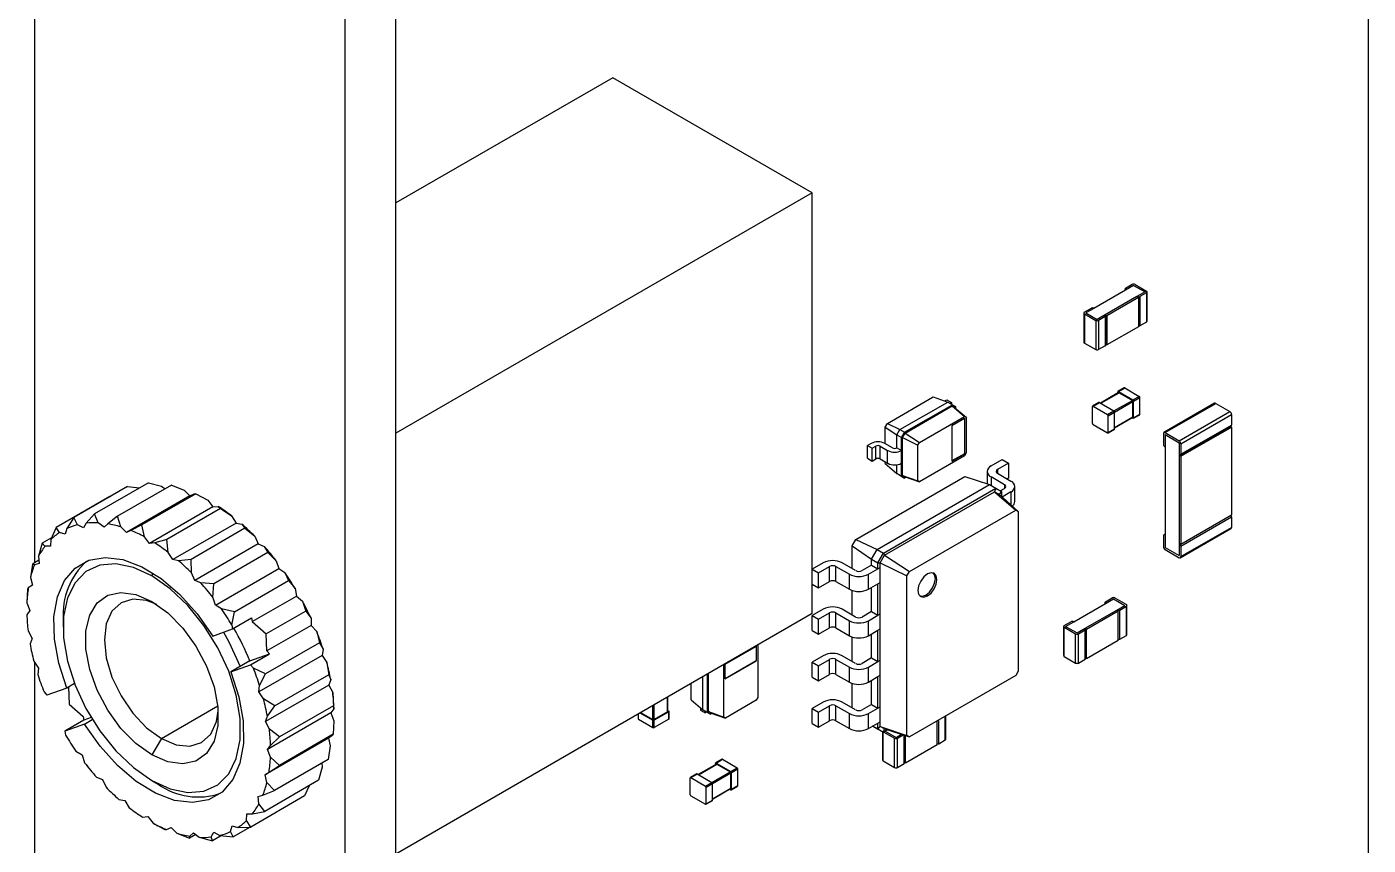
# Model space of a CAD drawing. Extents: x 340 to 677, y 434 to 562.
# Drawn here: x 339.75 to 369.69, y 492.37 to 510.65 of the extents above; entities that cross this region are included whole.
import ezdxf

# ---------------------------------------------------------------- set-up
doc = ezdxf.new("R2010")
doc.units = 0
doc.layers.get('0').update_dxf_attribs({"linetype": 'CONTINUOUS'})

msp = doc.modelspace()

# ---------------------------------------------------------------- linework, layer by layer
at = {"color": 7, "linetype": 'CONTINUOUS'}
for p, q in [((369.692, 550.687), (369.692, 491.578)), ((347.984, 438.171), (347.984, 543.096)), ((346.853, 440.171), (346.853, 539.789)), ((339.923, 527.529), (339.923, 498.683)), ((352.828, 509.515), (347.984, 506.718)), ((357.283, 506.943), (352.828, 509.515)), ((357.283, 506.943), (347.984, 501.575)), ((357.283, 497.553), (357.283, 506.943)), ((364.424, 504.896), (364.276, 504.81)), ((364.456, 504.878), (364.276, 504.774)), ((364.456, 504.878), (364.711, 504.731)), ((364.488, 504.896), (364.743, 504.749)), ((364.276, 504.774), (363.569, 504.365)), ((364.53, 504.627), (363.823, 504.218)), ((364.562, 504.608), (363.855, 504.2)), ((364.263, 504.792), (364.263, 504.766)), ((364.711, 504.731), (364.53, 504.627)), ((364.53, 504.627), (364.562, 504.608)), ((364.562, 504.608), (364.562, 503.955)), ((364.743, 504.712), (364.594, 504.627)), ((364.594, 504.627), (364.594, 503.973)), ((364.743, 504.712), (364.743, 504.059)), ((364.756, 504.077), (364.756, 504.731)), ((363.505, 504.365), (363.357, 504.28)), ((363.569, 504.365), (363.388, 504.261)), ((363.343, 504.261), (363.343, 503.608)), ((363.357, 504.243), (363.611, 504.096)), ((363.357, 504.243), (363.357, 503.59)), ((363.388, 504.261), (363.643, 504.114)), ((363.611, 504.096), (363.611, 503.443)), ((363.823, 504.218), (363.643, 504.114)), ((363.823, 504.182), (363.675, 504.096)), ((363.675, 504.096), (363.675, 503.443)), ((363.823, 504.218), (363.855, 504.2)), ((363.823, 504.182), (363.823, 503.528)), ((363.836, 503.547), (363.836, 504.2)), ((363.855, 504.2), (363.855, 503.547)), ((364.743, 504.059), (364.594, 503.973)), ((364.562, 503.955), (363.855, 503.547)), ((363.357, 503.59), (363.611, 503.443)), ((363.823, 503.528), (363.675, 503.443)), ((363.836, 503.558), (363.855, 503.547)), ((364.121, 502.482), (363.715, 502.248)), ((363.721, 502.244), (364.131, 502.481)), ((364.103, 502.472), (364.103, 502.497)), ((364.248, 502.588), (364.107, 502.507)), ((364.117, 502.506), (364.258, 502.587)), ((364.117, 502.506), (364.442, 502.318)), ((364.131, 502.481), (364.428, 502.31)), ((364.258, 502.587), (364.583, 502.399)), ((358.958, 501.794), (359.984, 502.386)), ((359.238, 501.657), (360.305, 502.273)), ((359.344, 501.596), (360.411, 502.212)), ((359.353, 501.58), (360.403, 502.187)), ((359.984, 502.386), (360.305, 502.273)), ((360.239, 502.296), (360.284, 502.322)), ((360.284, 502.322), (360.39, 502.261)), ((360.305, 502.273), (360.411, 502.212)), ((360.39, 502.261), (360.359, 502.243)), ((360.39, 502.261), (360.39, 502.224)), ((360.411, 502.212), (360.403, 502.187)), ((360.403, 502.187), (360.682, 501.952)), ((360.403, 502.187), (360.461, 502.153)), ((360.411, 502.212), (360.479, 502.173)), ((360.479, 502.173), (360.461, 502.153)), ((360.479, 502.173), (360.479, 502.138)), ((363.537, 501.795), (363.537, 502.171)), ((363.682, 502.262), (363.541, 502.18)), ((363.551, 502.179), (363.692, 502.261)), ((363.551, 502.179), (363.876, 501.991)), ((363.692, 502.261), (364.018, 502.073)), ((364.018, 502.073), (364.428, 502.31)), ((364.032, 502.048), (364.442, 502.285)), ((364.442, 502.318), (364.583, 502.399)), ((364.442, 501.942), (364.442, 502.285)), ((364.456, 502.293), (364.598, 502.375)), ((364.456, 501.918), (364.456, 502.293)), ((364.598, 501.999), (364.598, 502.375)), ((366.264, 502.245), (365.132, 501.592)), ((365.16, 501.589), (366.291, 502.242)), ((366.291, 502.242), (366.602, 502.062)), ((359.674, 501.37), (360.682, 501.952)), ((360.401, 501.749), (360.684, 501.912)), ((360.461, 502.153), (360.719, 501.931)), ((360.677, 501.908), (360.677, 501.116)), ((360.682, 501.952), (360.719, 501.931)), ((360.684, 501.912), (360.684, 501.112)), ((360.719, 501.931), (360.719, 501.134)), ((363.876, 501.991), (364.018, 502.073)), ((363.89, 501.967), (364.032, 502.048)), ((363.89, 501.591), (363.89, 501.967)), ((364.032, 501.673), (364.032, 502.048)), ((364.032, 501.705), (364.442, 501.942)), ((364.032, 501.699), (364.438, 501.933)), ((364.42, 501.923), (364.442, 501.91)), ((364.452, 501.909), (364.593, 501.99)), ((364.456, 501.918), (364.598, 501.999)), ((365.471, 501.409), (366.602, 502.062)), ((365.51, 501.342), (366.641, 501.995)), ((366.641, 501.995), (366.641, 501.758)), ((358.912, 501.714), (358.958, 501.794)), ((358.912, 501.714), (359.171, 501.541)), ((358.912, 501.343), (358.912, 501.714)), ((358.958, 501.794), (359.238, 501.657)), ((359.171, 501.541), (359.238, 501.657)), ((359.238, 501.657), (359.344, 501.596)), ((359.277, 501.479), (359.344, 501.596)), ((359.294, 501.479), (359.353, 501.58)), ((359.344, 501.596), (359.353, 501.58)), ((359.353, 501.58), (359.674, 501.37)), ((360.401, 501.749), (360.401, 500.948)), ((363.551, 501.771), (363.876, 501.583)), ((363.886, 501.582), (364.028, 501.664)), ((363.89, 501.591), (364.032, 501.673)), ((365.16, 501.589), (365.471, 501.409)), ((365.498, 501.08), (366.63, 501.733)), ((365.51, 501.105), (366.641, 501.758)), ((365.51, 501.06), (366.641, 501.713)), ((366.618, 501.727), (366.641, 501.713)), ((366.641, 501.713), (366.641, 499.754)), ((358.594, 501.347), (358.516, 501.302)), ((358.516, 501.302), (358.623, 501.241)), ((358.516, 501.016), (358.516, 501.302)), ((358.623, 501.241), (358.7, 501.285)), ((358.7, 501), (358.7, 501.285)), ((358.799, 501.285), (358.965, 501.189)), ((358.799, 501), (358.799, 501.285)), ((359.072, 501.251), (358.905, 501.347)), ((359.171, 501.541), (359.277, 501.479)), ((359.171, 501.251), (359.171, 501.541)), ((359.277, 501.479), (359.294, 501.479)), ((359.277, 501.189), (359.277, 501.479)), ((359.294, 501.479), (359.637, 501.306)), ((359.294, 501.2), (359.294, 501.479)), ((359.637, 501.306), (359.674, 501.37)), ((359.637, 500.51), (359.637, 501.306)), ((365.121, 501.566), (365.121, 501.33)), ((365.16, 501.544), (365.471, 501.364)), ((365.16, 501.544), (365.16, 501.262)), ((365.471, 501.364), (365.471, 501.083)), ((365.51, 501.342), (365.51, 501.105)), ((358.516, 501.016), (358.623, 500.955)), ((358.623, 500.955), (358.623, 501.241)), ((358.623, 500.955), (358.7, 501)), ((358.799, 501), (358.965, 500.904)), ((358.965, 500.904), (358.965, 501.189)), ((359.171, 501.251), (359.277, 501.189)), ((359.277, 501.189), (359.294, 501.2)), ((359.277, 500.904), (359.277, 501.189)), ((359.294, 500.914), (359.294, 501.2)), ((360.682, 501.07), (359.674, 500.488)), ((360.677, 501.116), (360.401, 500.957)), ((360.401, 500.948), (360.684, 501.112)), ((360.677, 501.116), (360.684, 501.112)), ((360.719, 501.134), (360.682, 501.07)), ((361.274, 500.844), (361.522, 500.987)), ((361.522, 500.987), (361.663, 500.905)), ((365.16, 501.262), (365.16, 499.303)), ((365.471, 501.083), (365.471, 499.123)), ((365.471, 501.083), (365.51, 501.06)), ((365.51, 501.06), (365.51, 499.101)), ((358.912, 500.897), (358.912, 500.934)), ((358.912, 500.897), (359.171, 500.675)), ((359.171, 500.675), (359.171, 500.87)), ((359.171, 500.675), (359.277, 500.614)), ((359.238, 500.636), (359.171, 500.675)), ((359.277, 500.904), (359.294, 500.914)), ((359.277, 500.614), (359.277, 500.904)), ((359.294, 500.634), (359.294, 500.914)), ((361.186, 500.722), (361.186, 500.445)), ((361.663, 500.905), (361.416, 500.763)), ((361.416, 500.763), (361.416, 500.681)), ((361.416, 500.681), (361.716, 500.507)), ((361.663, 500.905), (361.663, 500.571)), ((341.998, 500.385), (340.796, 499.691)), ((342.462, 500.47), (341.259, 499.776)), ((342.975, 500.414), (341.773, 499.72)), ((341.998, 500.385), (342.26, 500.353)), ((342.462, 500.47), (342.753, 500.392)), ((342.753, 500.392), (342.834, 500.332)), ((342.975, 500.414), (343.258, 500.301)), ((358.257, 499.204), (360.686, 500.607)), ((358.729, 498.979), (361.239, 500.428)), ((359.238, 500.636), (359.344, 500.575)), ((359.277, 500.614), (359.294, 500.634)), ((359.344, 500.575), (359.277, 500.614)), ((359.294, 500.634), (359.637, 500.51)), ((359.353, 500.601), (359.294, 500.634)), ((359.344, 500.575), (359.353, 500.601)), ((359.375, 500.593), (359.344, 500.575)), ((359.353, 500.601), (359.674, 500.488)), ((359.674, 500.488), (359.637, 500.51)), ((360.686, 500.607), (361.239, 500.428)), ((361.239, 500.428), (361.38, 500.346)), ((361.575, 500.426), (361.274, 500.599)), ((361.274, 500.599), (361.274, 500.407)), ((361.575, 500.426), (361.575, 500.344)), ((361.663, 500.571), (361.635, 500.554)), ((361.804, 500.05), (361.804, 500.385)), ((341.603, 500.164), (340.401, 499.47)), ((341.603, 500.164), (341.615, 500.164)), ((343.384, 500.175), (341.97, 499.359)), ((343.52, 500.22), (342.318, 499.526)), ((343.258, 500.301), (343.384, 500.175)), ((343.384, 500.175), (343.485, 500.219)), ((343.485, 500.219), (343.52, 500.22)), ((343.52, 500.22), (343.787, 500.077)), ((343.787, 500.077), (343.902, 499.931)), ((358.87, 498.897), (361.38, 500.346)), ((358.897, 498.851), (361.354, 500.27)), ((361.38, 500.346), (361.354, 500.27)), ((361.354, 500.27), (361.826, 499.857)), ((361.354, 500.27), (361.451, 500.214)), ((361.38, 500.346), (361.504, 500.275)), ((361.504, 500.275), (361.451, 500.214)), ((361.451, 500.214), (361.882, 499.824)), ((361.479, 500.289), (361.575, 500.344)), ((361.504, 500.275), (361.504, 500.166)), ((361.716, 500.263), (361.521, 500.15)), ((361.716, 500.263), (361.716, 499.974)), ((341.259, 499.776), (341.071, 499.568)), ((341.339, 499.576), (341.259, 499.776)), ((343.902, 499.931), (342.488, 499.114)), ((344.074, 499.895), (342.872, 499.201)), ((343.902, 499.931), (344.018, 499.941)), ((344.018, 499.941), (344.074, 499.895)), ((344.074, 499.895), (344.319, 499.731)), ((359.45, 498.485), (361.826, 499.857)), ((361.826, 499.857), (361.882, 499.824)), ((361.882, 499.824), (361.882, 496.264)), ((340.796, 499.691), (340.642, 499.449)), ((340.877, 499.533), (340.796, 499.691)), ((341.011, 499.463), (340.877, 499.533)), ((341.071, 499.568), (341.011, 499.463)), ((341.472, 499.476), (341.339, 499.576)), ((341.553, 499.553), (341.472, 499.476)), ((341.773, 499.72), (341.553, 499.553)), ((341.843, 499.484), (341.773, 499.72)), ((341.97, 499.359), (341.843, 499.484)), ((342.318, 499.526), (342.071, 499.403)), ((342.372, 499.261), (342.318, 499.526)), ((344.419, 499.569), (343.005, 498.753)), ((344.319, 499.731), (344.419, 499.569)), ((344.419, 499.569), (344.546, 499.546)), ((344.546, 499.546), (344.617, 499.452)), ((365.51, 499.101), (366.641, 499.754)), ((365.51, 499.056), (366.641, 499.709)), ((365.51, 498.819), (366.641, 499.472)), ((366.641, 499.709), (366.641, 499.472)), ((340.302, 499.242), (340.09, 499.12)), ((340.283, 499.2), (340.275, 499.05)), ((340.401, 499.47), (340.283, 499.2)), ((340.477, 499.356), (340.401, 499.47)), ((340.607, 499.319), (340.477, 499.356)), ((340.642, 499.449), (340.607, 499.319)), ((342.071, 499.403), (341.97, 499.359)), ((342.488, 499.114), (342.372, 499.261)), ((342.872, 499.201), (342.604, 499.125)), ((342.905, 498.915), (342.872, 499.201)), ((344.617, 499.452), (343.415, 498.758)), ((344.617, 499.452), (344.835, 499.275)), ((344.835, 499.275), (344.915, 499.104)), ((358.173, 499.06), (358.257, 499.204)), ((358.257, 499.204), (358.729, 498.979)), ((365.121, 499.28), (365.121, 499.043)), ((365.16, 499.321), (365.132, 499.305)), ((365.16, 499.303), (365.16, 499.021)), ((365.498, 498.794), (366.63, 499.447)), ((340.09, 499.12), (340.009, 498.83)), ((340.153, 499.053), (340.09, 499.12)), ((340.275, 499.05), (340.153, 499.053)), ((342.604, 499.125), (342.488, 499.114)), ((343.005, 498.753), (342.905, 498.915)), ((344.915, 499.104), (343.501, 498.288)), ((345.128, 498.908), (343.926, 498.214)), ((344.915, 499.104), (345.049, 499.048)), ((345.049, 499.048), (345.128, 498.908)), ((345.128, 498.908), (345.314, 498.728)), ((358.173, 499.06), (358.605, 498.764)), ((358.173, 498.552), (358.173, 499.06)), ((358.605, 498.764), (358.729, 498.979)), ((358.729, 498.979), (358.87, 498.897)), ((358.746, 498.683), (358.87, 498.897)), ((358.87, 498.897), (358.897, 498.851)), ((365.16, 499.021), (365.471, 498.841)), ((365.16, 498.976), (365.471, 498.796)), ((365.471, 499.123), (365.471, 498.841)), ((365.471, 499.123), (365.51, 499.101)), ((365.51, 499.056), (365.51, 498.819)), ((339.874, 498.654), (339.828, 498.354)), ((340.018, 498.738), (339.874, 498.654)), ((339.918, 498.635), (339.874, 498.654)), ((340.026, 498.666), (339.918, 498.635)), ((340.009, 498.83), (340.026, 498.666)), ((343.132, 498.729), (343.005, 498.753)), ((343.415, 498.758), (343.132, 498.729)), ((343.421, 498.459), (343.415, 498.758)), ((345.314, 498.728), (345.372, 498.554)), ((357.526, 498.681), (357.283, 498.54)), ((357.42, 498.456), (357.668, 498.599)), ((357.668, 498.264), (357.668, 498.599)), ((357.809, 498.599), (358.11, 498.426)), ((357.809, 498.264), (357.809, 498.599)), ((358.251, 498.507), (357.951, 498.681)), ((358.605, 498.63), (358.393, 498.507)), ((358.605, 498.764), (358.746, 498.683)), ((358.605, 498.63), (358.605, 498.764)), ((358.605, 498.63), (358.746, 498.548)), ((358.746, 498.683), (358.799, 498.683)), ((358.746, 498.548), (358.746, 498.683)), ((358.746, 498.548), (358.799, 498.579)), ((358.799, 498.683), (358.897, 498.851)), ((358.799, 498.683), (359.393, 498.387)), ((358.799, 498.579), (358.799, 498.683)), ((358.799, 498.244), (358.799, 498.579)), ((358.897, 498.851), (359.45, 498.485)), ((339.828, 498.354), (339.872, 498.182)), ((342.539, 498.391), (342.573, 498.45)), ((343.501, 498.288), (343.421, 498.459)), ((343.634, 498.231), (343.501, 498.288)), ((343.958, 497.738), (345.372, 498.554)), ((344.385, 497.59), (345.587, 498.283)), ((345.372, 498.554), (345.506, 498.466)), ((345.506, 498.466), (345.587, 498.283)), ((345.587, 498.283), (345.739, 498.109)), ((357.283, 498.536), (357.42, 498.456)), ((357.42, 498.121), (357.42, 498.456)), ((358.11, 498.091), (358.11, 498.426)), ((358.534, 498.426), (358.746, 498.548)), ((358.534, 498.091), (358.534, 498.426)), ((359.393, 498.387), (359.45, 498.485)), ((359.393, 494.827), (359.393, 498.387)), ((339.762, 498.092), (339.75, 497.79)), ((339.781, 498.119), (339.762, 498.092)), ((339.872, 498.182), (339.781, 498.119)), ((343.926, 498.214), (343.634, 498.231)), ((343.9, 497.911), (343.926, 498.214)), ((345.739, 498.109), (345.771, 497.939)), ((357.283, 498.201), (357.42, 498.121)), ((357.42, 498.121), (357.668, 498.264)), ((357.809, 498.264), (358.11, 498.091)), ((358.173, 497.515), (358.173, 498.063)), ((358.534, 498.091), (358.746, 498.213)), ((358.605, 497.593), (358.605, 498.132)), ((358.746, 498.213), (358.799, 498.244)), ((358.746, 497.511), (358.746, 498.213)), ((358.799, 497.542), (358.799, 498.244)), ((339.75, 497.79), (339.817, 497.616)), ((343.958, 497.738), (343.9, 497.911)), ((344.092, 497.65), (343.958, 497.738)), ((344.781, 497.368), (345.771, 497.939)), ((345.771, 497.939), (345.901, 497.824)), ((345.901, 497.824), (345.976, 497.603)), ((359.853, 497.942), (359.817, 497.962)), ((363.12, 497.366), (363.827, 497.774)), ((363.814, 497.792), (363.814, 497.766)), ((363.827, 497.811), (363.975, 497.896)), ((363.827, 497.774), (364.007, 497.878)), ((364.007, 497.878), (364.262, 497.731)), ((364.039, 497.896), (364.294, 497.749)), ((364.081, 497.627), (364.262, 497.731)), ((364.145, 497.627), (364.294, 497.713)), ((364.294, 497.059), (364.294, 497.713)), ((364.307, 497.078), (364.307, 497.731)), ((339.817, 497.616), (339.748, 497.523)), ((340.559, 497.411), (340.559, 497.247)), ((344.385, 497.59), (344.092, 497.65)), ((344.324, 497.292), (344.385, 497.59)), ((344.341, 497.204), (344.766, 497.449)), ((344.766, 497.449), (344.781, 497.368)), ((345.976, 497.603), (345.092, 497.093)), ((345.976, 497.603), (346.092, 497.443)), ((346.092, 497.443), (346.098, 497.284)), ((347.984, 492.185), (357.283, 497.553)), ((357.526, 497.644), (357.279, 497.501)), ((357.279, 497.501), (357.42, 497.419)), ((357.279, 497.166), (357.279, 497.501)), ((357.42, 497.419), (357.668, 497.562)), ((357.42, 497.084), (357.42, 497.419)), ((357.668, 497.227), (357.668, 497.562)), ((357.809, 497.562), (358.11, 497.389)), ((357.809, 497.227), (357.809, 497.562)), ((358.251, 497.47), (357.951, 497.644)), ((358.11, 497.054), (358.11, 497.389)), ((358.605, 497.593), (358.393, 497.47)), ((358.534, 497.389), (358.746, 497.511)), ((358.534, 497.054), (358.534, 497.389)), ((358.605, 497.593), (358.746, 497.511)), ((358.746, 497.511), (358.799, 497.542)), ((358.799, 497.207), (358.799, 497.542)), ((363.374, 497.219), (364.081, 497.627)), ((363.406, 497.2), (364.113, 497.608)), ((364.081, 497.627), (364.113, 497.608)), ((364.113, 496.955), (364.113, 497.608)), ((364.145, 496.974), (364.145, 497.627)), ((339.775, 497.159), (339.864, 496.991)), ((343.899, 497.046), (344.341, 497.204)), ((344.324, 497.292), (344.341, 497.204)), ((344.781, 497.368), (345.092, 497.093)), ((345.108, 496.712), (345.092, 497.093)), ((346.098, 497.284), (345.108, 496.712)), ((346.098, 497.284), (346.219, 497.145)), ((346.219, 497.145), (346.281, 496.892)), ((357.279, 497.166), (357.42, 497.084)), ((357.42, 497.084), (357.668, 497.227)), ((357.809, 497.227), (358.11, 497.054)), ((358.534, 497.054), (358.746, 497.176)), ((358.605, 496.556), (358.605, 497.095)), ((358.746, 497.176), (358.799, 497.207)), ((358.746, 496.474), (358.746, 497.176)), ((358.799, 496.505), (358.799, 497.207)), ((362.894, 497.261), (362.894, 496.608)), ((362.908, 497.28), (363.056, 497.366)), ((362.908, 497.243), (363.162, 497.096)), ((362.908, 496.59), (362.908, 497.243)), ((362.939, 497.261), (363.12, 497.366)), ((362.939, 497.261), (363.194, 497.115)), ((363.162, 496.443), (363.162, 497.096)), ((363.194, 497.115), (363.374, 497.219)), ((363.226, 497.096), (363.374, 497.182)), ((363.226, 496.443), (363.226, 497.096)), ((363.374, 497.219), (363.406, 497.2)), ((363.374, 496.529), (363.374, 497.182)), ((363.387, 496.547), (363.387, 497.2)), ((363.406, 496.547), (363.406, 497.2)), ((339.864, 496.991), (339.819, 496.871)), ((346.281, 496.892), (345.079, 496.198)), ((346.281, 496.892), (346.36, 496.755)), ((355.341, 496.419), (356.035, 496.82)), ((356.028, 496.816), (356.028, 496.497)), ((356.035, 496.493), (356.035, 496.82)), ((356.057, 496.845), (356.07, 496.838)), ((356.06, 496.847), (356.07, 496.838)), ((356.07, 496.838), (356.07, 495.674)), ((358.173, 496.478), (358.173, 497.026)), ((363.406, 496.547), (364.113, 496.955)), ((364.145, 496.974), (364.294, 497.059)), ((339.905, 496.487), (340.012, 496.331)), ((344.724, 496.489), (344.3, 496.244)), ((344.724, 496.489), (345.166, 496.646)), ((344.742, 496.401), (345.166, 496.646)), ((346.34, 496.613), (344.926, 495.796)), ((345.166, 496.646), (345.108, 496.712)), ((346.36, 496.755), (346.34, 496.613)), ((346.34, 496.613), (346.447, 496.457)), ((355.341, 496.101), (356.028, 496.497)), ((355.341, 496.093), (356.035, 496.493)), ((356.028, 496.497), (356.035, 496.493)), ((357.526, 496.607), (357.279, 496.464)), ((357.42, 496.382), (357.668, 496.525)), ((357.668, 496.19), (357.668, 496.525)), ((357.809, 496.525), (358.11, 496.352)), ((357.809, 496.19), (357.809, 496.525)), ((358.251, 496.433), (357.951, 496.607)), ((358.605, 496.556), (358.393, 496.433)), ((358.605, 496.556), (358.746, 496.474)), ((358.746, 496.474), (358.799, 496.505)), ((358.799, 496.17), (358.799, 496.505)), ((362.908, 496.59), (363.162, 496.443)), ((363.226, 496.443), (363.374, 496.529)), ((363.387, 496.558), (363.406, 496.547)), ((339.923, 496.46), (339.923, 477.786)), ((340.012, 496.331), (339.992, 496.188)), ((344.3, 496.244), (344.742, 496.401)), ((344.805, 496.329), (344.742, 496.401)), ((345.079, 496.198), (344.805, 496.329)), ((344.945, 495.939), (345.079, 496.198)), ((346.489, 496.178), (345.287, 495.484)), ((346.447, 496.457), (346.489, 496.178)), ((346.489, 496.178), (346.532, 496.072)), ((354.946, 495.337), (354.946, 496.204)), ((354.963, 495.358), (354.963, 496.214)), ((355.292, 496.404), (355.306, 496.397)), ((355.306, 496.397), (355.319, 496.419)), ((355.306, 495.233), (355.306, 496.397)), ((355.341, 496.093), (355.341, 496.419)), ((357.279, 496.464), (357.42, 496.382)), ((357.279, 496.129), (357.279, 496.464)), ((357.42, 496.047), (357.42, 496.382)), ((357.42, 496.047), (357.668, 496.19)), ((357.809, 496.19), (358.11, 496.017)), ((358.11, 496.017), (358.11, 496.352)), ((358.534, 496.352), (358.746, 496.474)), ((358.534, 496.017), (358.534, 496.352)), ((361.882, 496.264), (361.826, 496.166)), ((340.638, 495.883), (340.196, 495.726)), ((340.812, 495.984), (340.638, 495.883)), ((340.677, 495.906), (340.678, 495.905)), ((340.678, 495.905), (340.694, 495.524)), ((344.926, 495.796), (344.945, 495.939)), ((346.487, 495.952), (345.073, 495.136)), ((346.532, 496.072), (346.487, 495.952)), ((346.487, 495.952), (346.576, 495.784)), ((354.581, 495.621), (354.581, 495.993)), ((354.839, 495.399), (354.839, 496.142)), ((357.279, 496.129), (357.42, 496.047)), ((358.173, 495.441), (358.173, 495.989)), ((358.534, 496.017), (358.746, 496.139)), ((358.605, 495.519), (358.605, 496.058)), ((358.746, 496.139), (358.799, 496.17)), ((358.746, 495.437), (358.746, 496.139)), ((358.799, 495.468), (358.799, 496.17)), ((361.826, 496.166), (359.45, 494.794)), ((340.133, 495.798), (340.196, 495.726)), ((345.033, 495.64), (344.926, 495.796)), ((345.287, 495.484), (345.033, 495.64)), ((346.576, 495.784), (346.594, 495.489)), ((354.051, 495.352), (354.051, 495.687)), ((354.057, 495.36), (354.057, 495.691)), ((354.581, 495.621), (354.839, 495.399)), ((356.033, 495.61), (355.343, 495.212)), ((356.07, 495.674), (356.033, 495.61)), ((340.694, 495.524), (341.004, 495.249)), ((342.751, 494.757), (344.011, 495.484)), ((345.118, 495.256), (345.287, 495.484)), ((346.534, 495.327), (345.12, 494.511)), ((346.594, 495.489), (345.391, 494.795)), ((346.604, 495.421), (346.534, 495.327)), ((346.534, 495.327), (346.602, 495.154)), ((346.594, 495.489), (346.604, 495.421)), ((353.395, 495.308), (353.395, 495.197)), ((353.401, 495.188), (353.401, 495.312)), ((353.435, 495.332), (353.726, 495.164)), ((353.449, 495.34), (353.726, 495.18)), ((353.726, 495.18), (353.726, 495.499)), ((353.754, 495.18), (353.754, 495.516)), ((354.051, 495.352), (353.754, 495.18)), ((354.079, 495.352), (353.754, 495.164)), ((354.057, 495.381), (354.079, 495.368)), ((354.079, 495.188), (354.079, 495.352)), ((354.085, 495.197), (354.085, 495.36)), ((354.786, 495.444), (354.786, 495.392)), ((354.786, 495.392), (354.893, 495.331)), ((354.839, 495.399), (354.946, 495.337)), ((354.907, 495.36), (354.839, 495.399)), ((354.893, 495.331), (354.893, 495.368)), ((354.924, 495.35), (354.893, 495.331)), ((354.907, 495.36), (355.013, 495.299)), ((354.946, 495.337), (354.963, 495.358)), ((355.013, 495.299), (354.946, 495.337)), ((354.963, 495.358), (355.306, 495.233)), ((355.022, 495.324), (354.963, 495.358)), ((355.013, 495.299), (355.022, 495.324)), ((355.044, 495.316), (355.013, 495.299)), ((355.022, 495.324), (355.343, 495.212)), ((357.526, 495.57), (357.279, 495.427)), ((357.279, 495.427), (357.42, 495.345)), ((357.279, 495.092), (357.279, 495.427)), ((357.42, 495.345), (357.668, 495.488)), ((357.42, 495.01), (357.42, 495.345)), ((357.668, 495.153), (357.668, 495.488)), ((357.809, 495.488), (358.11, 495.315)), ((357.809, 495.153), (357.809, 495.488)), ((358.251, 495.396), (357.951, 495.57)), ((358.11, 494.98), (358.11, 495.315)), ((358.605, 495.519), (358.393, 495.396)), ((358.534, 495.315), (358.746, 495.437)), ((358.534, 494.98), (358.534, 495.315)), ((358.605, 495.519), (358.746, 495.437)), ((358.746, 495.437), (358.799, 495.468)), ((358.799, 495.133), (358.799, 495.468)), ((341.02, 495.168), (340.596, 494.923)), ((341.038, 495.081), (340.596, 494.923)), ((341.004, 495.249), (341.02, 495.168)), ((341.181, 495.225), (341.02, 495.168)), ((341.038, 495.081), (341.209, 495.179)), ((345.073, 495.136), (345.118, 495.256)), ((345.162, 494.968), (345.073, 495.136)), ((346.602, 495.154), (346.59, 494.851)), ((353.401, 495.188), (353.726, 495.001)), ((353.726, 495.001), (353.726, 495.164)), ((354.079, 495.188), (353.754, 495.001)), ((353.754, 495.001), (353.754, 495.164)), ((355.343, 495.212), (355.306, 495.233)), ((357.279, 495.092), (357.42, 495.01)), ((357.42, 495.01), (357.668, 495.153)), ((357.809, 495.153), (358.11, 494.98)), ((358.534, 494.98), (358.746, 495.102)), ((358.63, 495.035), (358.746, 494.968)), ((358.729, 494.978), (358.63, 495.035)), ((358.746, 495.102), (358.799, 495.133)), ((358.746, 494.968), (358.746, 495.102)), ((358.746, 494.968), (358.799, 495.029)), ((358.799, 495.029), (358.799, 495.133)), ((358.799, 495.029), (359.393, 494.827)), ((358.897, 494.973), (358.799, 495.029)), ((360.072, 494.622), (360.072, 495.153)), ((360.104, 494.641), (360.104, 495.172)), ((360.252, 494.726), (360.252, 495.257)), ((360.266, 494.745), (360.266, 495.265)), ((340.596, 494.923), (340.613, 494.835)), ((342.751, 494.757), (342.539, 494.39)), ((346.48, 494.762), (345.066, 493.945)), ((345.391, 494.795), (345.162, 494.968)), ((345.189, 494.604), (345.391, 494.795)), ((346.59, 494.851), (345.387, 494.157)), ((346.57, 494.825), (346.48, 494.762)), ((346.48, 494.762), (346.523, 494.59)), ((346.59, 494.851), (346.57, 494.825)), ((358.729, 494.978), (358.87, 494.896)), ((358.87, 494.896), (358.746, 494.968)), ((358.853, 494.906), (358.853, 494.275)), ((358.866, 494.257), (358.866, 494.898)), ((358.87, 494.896), (358.897, 494.973)), ((358.965, 494.951), (358.87, 494.896)), ((358.88, 494.902), (359.121, 494.763)), ((358.897, 494.973), (359.45, 494.794)), ((358.912, 494.921), (359.153, 494.782)), ((359.121, 494.11), (359.121, 494.763)), ((359.153, 494.782), (359.273, 494.851)), ((359.185, 494.763), (359.314, 494.838)), ((359.185, 494.11), (359.185, 494.763)), ((359.333, 494.196), (359.333, 494.832)), ((359.346, 494.214), (359.346, 494.827)), ((359.365, 494.214), (359.365, 494.821)), ((359.45, 494.794), (359.393, 494.827)), ((360.104, 494.641), (360.252, 494.726)), ((340.845, 494.477), (340.98, 494.39)), ((340.98, 494.39), (341.037, 494.216)), ((345.12, 494.511), (345.189, 494.604)), ((345.188, 494.337), (345.12, 494.511)), ((346.523, 494.59), (346.477, 494.289)), ((359.365, 494.214), (360.072, 494.622)), ((345.156, 494.008), (345.387, 494.157)), ((345.387, 494.157), (345.188, 494.337)), ((346.477, 494.289), (345.275, 493.595)), ((346.343, 494.114), (346.262, 493.824)), ((346.333, 494.206), (346.343, 494.114)), ((355.141, 494.187), (354.735, 493.953)), ((354.74, 493.949), (355.151, 494.186)), ((355.122, 494.176), (355.122, 494.202)), ((355.268, 494.293), (355.126, 494.211)), ((355.136, 494.21), (355.278, 494.292)), ((355.136, 494.21), (355.462, 494.023)), ((355.151, 494.186), (355.448, 494.014)), ((355.278, 494.292), (355.603, 494.104)), ((355.462, 494.023), (355.603, 494.104)), ((358.866, 494.257), (359.121, 494.11)), ((359.185, 494.11), (359.333, 494.196)), ((359.346, 494.225), (359.365, 494.214)), ((341.303, 493.896), (341.436, 493.839)), ((341.436, 493.839), (341.516, 493.668)), ((342.539, 493.818), (342.681, 493.736)), ((346.262, 493.824), (345.059, 493.13)), ((345.066, 493.945), (345.156, 494.008)), ((345.109, 493.773), (345.066, 493.945)), ((354.557, 493.5), (354.557, 493.876)), ((354.702, 493.966), (354.561, 493.885)), ((354.571, 493.884), (354.712, 493.965)), ((354.571, 493.884), (354.896, 493.696)), ((354.712, 493.965), (355.037, 493.778)), ((355.037, 493.778), (355.448, 494.014)), ((355.052, 493.753), (355.462, 493.99)), ((355.462, 493.647), (355.462, 493.99)), ((355.476, 493.998), (355.617, 494.08)), ((355.476, 493.623), (355.476, 493.998)), ((355.617, 493.704), (355.617, 494.08)), ((344.911, 493.461), (345.019, 493.492)), ((345.019, 493.492), (345.275, 493.595)), ((345.275, 493.595), (345.109, 493.773)), ((346.05, 493.702), (345.95, 493.474)), ((354.896, 493.696), (355.037, 493.778)), ((354.91, 493.672), (355.052, 493.753)), ((354.91, 493.296), (354.91, 493.672)), ((355.052, 493.378), (355.052, 493.753)), ((355.052, 493.41), (355.462, 493.647)), ((355.052, 493.403), (355.458, 493.638)), ((355.439, 493.627), (355.462, 493.614)), ((355.472, 493.613), (355.613, 493.695)), ((355.476, 493.623), (355.617, 493.704)), ((341.805, 493.398), (341.933, 493.374)), ((341.933, 493.374), (342.032, 493.212)), ((345.95, 493.474), (344.748, 492.78)), ((344.929, 493.297), (344.911, 493.461)), ((345.059, 493.13), (344.929, 493.297)), ((354.571, 493.476), (354.896, 493.288)), ((354.906, 493.287), (355.047, 493.368)), ((354.91, 493.296), (355.052, 493.378)), ((342.333, 493.002), (342.449, 493.013)), ((342.449, 493.013), (342.565, 492.866)), ((344.654, 492.927), (344.663, 493.077)), ((344.748, 492.78), (344.654, 492.927)), ((344.663, 493.077), (344.784, 493.074)), ((344.784, 493.074), (345.059, 493.13)), ((342.565, 492.866), (342.832, 492.724)), ((342.832, 492.724), (342.866, 492.724)), ((342.866, 492.724), (342.967, 492.768)), ((342.967, 492.768), (343.094, 492.643)), ((343.094, 492.643), (343.376, 492.53)), ((343.518, 492.612), (343.376, 492.53)), ((343.384, 492.574), (343.466, 492.651)), ((343.466, 492.651), (343.599, 492.551)), ((343.866, 492.559), (343.926, 492.664)), ((344.092, 492.59), (343.89, 492.474)), ((343.926, 492.664), (344.06, 492.594)), ((344.06, 492.594), (344.353, 492.558)), ((344.295, 492.678), (344.33, 492.808)), ((344.353, 492.558), (344.295, 492.678)), ((344.33, 492.808), (344.461, 492.771)), ((344.736, 492.779), (344.353, 492.558)), ((344.461, 492.771), (344.748, 492.78)), ((343.376, 492.53), (343.384, 492.574)), ((343.599, 492.551), (343.89, 492.474)), ((343.89, 492.474), (343.866, 492.559))]:
    msp.add_line(p, q, dxfattribs=at)
at = {"color": 7, "linetype": 'CONTINUOUS', "flags": 128}
for points in [[(340.638, 495.883), (340.459, 496.438), (340.364, 496.977), (340.354, 497.478), (340.431, 497.922), (340.592, 498.289), (340.83, 498.565), (341.135, 498.738), (341.495, 498.802), (341.894, 498.753), (342.317, 498.594), (342.747, 498.331), (343.165, 497.975), (343.554, 497.541), (343.899, 497.046)], [(342.539, 498.391), (342.128, 498.578), (341.734, 498.658), (341.376, 498.626), (341.068, 498.484), (340.825, 498.237), (340.656, 497.898), (340.57, 497.48), (340.57, 497.002), (340.656, 496.485), (340.825, 495.951), (341.068, 495.424), (341.376, 494.926), (341.734, 494.481), (342.128, 494.106), (342.539, 493.818)], [(342.539, 493.818), (342.951, 493.63), (343.345, 493.551), (343.703, 493.583), (344.011, 493.725), (344.254, 493.971), (344.422, 494.311), (344.508, 494.729), (344.508, 495.207), (344.422, 495.724), (344.254, 496.258), (344.011, 496.785), (343.703, 497.282), (343.345, 497.728), (342.951, 498.103), (342.539, 498.391)], [(359.853, 497.942), (359.934, 498.007), (360.003, 498.1), (360.049, 498.206), (360.065, 498.309), (360.049, 498.394), (360.003, 498.447), (359.934, 498.46), (359.853, 498.432), (359.772, 498.366), (359.703, 498.273), (359.657, 498.167), (359.641, 498.064), (359.657, 497.98), (359.703, 497.927), (359.772, 497.914), (359.853, 497.942)], [(359.817, 497.962), (359.899, 498.028), (359.967, 498.121), (360.013, 498.227), (360.03, 498.33), (360.013, 498.414), (359.984, 498.455)], [(342.539, 494.39), (342.184, 494.645), (341.849, 494.984), (341.555, 495.389), (341.317, 495.836), (341.151, 496.298), (341.065, 496.749), (341.065, 497.162), (341.151, 497.514), (341.317, 497.784), (341.555, 497.956), (341.849, 498.021), (342.184, 497.974), (342.539, 497.819)], [(342.65, 497.751), (342.422, 497.837), (342.115, 497.867), (341.851, 497.786), (341.649, 497.598), (341.522, 497.317), (341.479, 496.962), (341.522, 496.556), (341.649, 496.128), (341.851, 495.707), (342.115, 495.321), (342.422, 494.997), (342.751, 494.757)], [(342.539, 497.819), (342.895, 497.564), (343.229, 497.224), (343.524, 496.819), (343.761, 496.373), (343.928, 495.911), (344.013, 495.46), (344.013, 495.047), (343.928, 494.695), (343.761, 494.425), (343.524, 494.252), (343.229, 494.188), (342.895, 494.234), (342.539, 494.39)], [(359.686, 497.939), (359.736, 497.934), (359.817, 497.962)], [(344.135, 497.13), (344.257, 496.915), (344.512, 496.366)], [(344.3, 496.244), (344.478, 495.689), (344.574, 495.15), (344.583, 494.649), (344.506, 494.205), (344.345, 493.838), (344.108, 493.562), (343.803, 493.389), (343.443, 493.325), (343.043, 493.374), (342.62, 493.533), (342.19, 493.796), (341.772, 494.152), (341.383, 494.586), (341.038, 495.081)], [(342.751, 494.757), (343.081, 494.617), (343.388, 494.587), (343.651, 494.668), (343.854, 494.856), (343.981, 495.137), (344.02, 495.377)]]:
    msp.add_lwpolyline(points, dxfattribs=at)
at = {"color": 7, "linetype": 'CONTINUOUS'}
for centre, radius, start, end in [((364.456, 504.835), 0.0692, 62.6097, 117.3903), ((364.283, 504.792), 0.0196, 110.7834, 249.2166), ((364.562, 504.688), 0.0692, 242.6097, 297.3903), ((364.736, 504.731), 0.0196, 290.7834, 69.2166), ((363.364, 504.261), 0.0196, 110.7834, 249.2166), ((363.537, 504.304), 0.0692, 62.6097, 117.3903), ((363.643, 504.157), 0.0692, 242.6097, 297.3903), ((363.816, 504.2), 0.0196, 290.7834, 69.2166), ((364.563, 504.031), 0.0649, 268.8559, 298.0402), ((364.733, 504.08), 0.0226, 294.3747, 354.3052), ((363.366, 503.61), 0.0226, 185.6948, 245.6253), ((363.643, 503.504), 0.0692, 242.6097, 297.3903), ((363.814, 503.549), 0.0226, 294.3747, 354.3052), ((364.111, 502.499), 0.00873, 50.7967, 189.214), ((364.125, 502.473), 0.0101, 54.3818, 114.314), ((364.252, 502.579), 0.0101, 54.3818, 114.314), ((363.546, 502.172), 0.00873, 50.7967, 189.214), ((363.687, 502.253), 0.0101, 54.3818, 114.314), ((364.411, 502.284), 0.0307, 2.6055, 57.3945), ((364.425, 502.292), 0.0307, 2.6055, 57.3945), ((364.567, 502.374), 0.0307, 2.6055, 57.3945), ((366.275, 502.22), 0.0277, 54.3818, 114.314), ((363.86, 501.965), 0.0307, 2.6055, 57.3945), ((364.001, 502.047), 0.0307, 2.6055, 57.3945), ((364.432, 501.941), 0.0101, 305.698, 5.6204), ((364.448, 501.916), 0.00873, 230.7967, 9.214), ((364.588, 501.998), 0.0101, 305.698, 5.6204), ((366.557, 501.991), 0.0845, 2.6055, 57.3945), ((363.568, 501.797), 0.0307, 182.6055, 237.3945), ((363.882, 501.59), 0.00873, 230.7967, 9.214), ((364.022, 501.672), 0.0101, 305.698, 5.6204), ((365.145, 501.57), 0.024, 50.7967, 189.214), ((366.614, 501.756), 0.0277, 305.698, 5.6204), ((358.75, 501.046), 0.338, 62.6097, 117.3903), ((358.75, 501.19), 0.108, 62.6097, 117.3903), ((365.205, 501.334), 0.0845, 182.6055, 237.3945), ((365.425, 501.338), 0.0845, 2.6055, 57.3945), ((358.75, 500.904), 0.108, 62.6097, 117.3903), ((359.121, 501.49), 0.338, 242.6097, 297.3903), ((359.121, 501.346), 0.108, 242.6097, 297.3903), ((365.486, 501.101), 0.024, 230.7967, 9.214), ((359.121, 501.204), 0.338, 242.6097, 297.3903), ((361.321, 500.722), 0.131, 110.7834, 249.2166), ((361.431, 500.722), 0.0437, 110.7834, 249.2166), ((361.559, 500.385), 0.0437, 290.7834, 69.2166), ((361.67, 500.385), 0.131, 290.7834, 69.2166), ((341.757, 496.388), 4.212, 52.5319, 57.5262), ((361.666, 500.061), 0.139, 305.713, 355.5612), ((341.204, 498.245), 1.328, 104.2309, 115.0136), ((341.252, 497.939), 1.639, 86.9904, 96.3616), ((341.181, 497.328), 2.256, 72.9298, 80.5033), ((341.086, 495.563), 5.276, 44.723, 49.0203), ((366.562, 499.706), 0.0794, 1.9565, 31.1437), ((366.614, 499.469), 0.0277, 305.698, 5.6204), ((341.205, 498.258), 1.318, 123.5605, 134.4022), ((340.88, 496.49), 3.147, 61.7015, 67.7665), ((365.145, 499.284), 0.024, 50.7967, 189.214), ((341.425, 498.072), 1.606, 142.3558, 151.8548), ((340.343, 495.572), 4.212, 52.5319, 57.5262), ((340.462, 494.972), 6.136, 37.7388, 41.6245), ((365.205, 499.047), 0.0845, 182.6055, 237.3945), ((365.425, 499.052), 0.0845, 2.6055, 57.3945), ((341.965, 497.827), 2.201, 158.447, 166.1459), ((342.178, 497.523), 1.622, 132.6508, 183.9879), ((339.672, 494.746), 5.276, 44.723, 49.0203), ((357.739, 498.271), 0.461, 62.6097, 117.3903), ((357.739, 498.463), 0.154, 62.6097, 117.3903), ((365.486, 498.815), 0.024, 230.7967, 9.214), ((340.083, 494.689), 6.609, 31.1653, 34.8633), ((357.739, 498.128), 0.154, 62.6097, 117.3903), ((358.322, 498.835), 0.461, 242.6097, 297.3903), ((358.322, 498.644), 0.154, 242.6097, 297.3903), ((342.822, 497.659), 3.075, 171.3951, 177.555), ((339.048, 494.156), 6.136, 37.7388, 41.6245), ((358.322, 498.5), 0.461, 242.6097, 297.3903), ((340.102, 494.694), 6.591, 24.6522, 28.357), ((357.739, 497.234), 0.461, 62.6097, 117.3903), ((363.834, 497.792), 0.0196, 110.7834, 249.2166), ((364.007, 497.835), 0.0692, 62.6097, 117.3903), ((364.287, 497.731), 0.0196, 290.7834, 69.2166), ((343.878, 497.652), 4.132, 181.7904, 186.8488), ((338.669, 493.872), 6.609, 31.1653, 34.8633), ((357.739, 497.426), 0.154, 62.6097, 117.3903), ((358.322, 497.798), 0.461, 242.6097, 297.3903), ((358.322, 497.607), 0.154, 242.6097, 297.3903), ((364.113, 497.688), 0.0692, 242.6097, 297.3903), ((339.97, 494.618), 5.109, 21.4738, 30.5949), ((340.568, 494.889), 6.085, 17.8584, 21.7659), ((357.739, 497.091), 0.154, 62.6097, 117.3903), ((362.915, 497.261), 0.0196, 110.7834, 249.2166), ((363.088, 497.304), 0.0692, 62.6097, 117.3903), ((363.194, 497.158), 0.0692, 242.6097, 297.3903), ((363.367, 497.2), 0.0196, 290.7834, 69.2166), ((364.284, 497.08), 0.0226, 294.3747, 354.3052), ((344.937, 497.81), 5.203, 190.3994, 194.7368), ((358.322, 497.463), 0.461, 242.6097, 297.3903), ((364.114, 497.031), 0.0649, 268.8559, 298.0402), ((357.739, 496.197), 0.461, 62.6097, 117.3903), ((357.739, 496.389), 0.154, 62.6097, 117.3903), ((362.917, 496.611), 0.0226, 185.6948, 245.6253), ((363.365, 496.549), 0.0226, 294.3747, 354.3052), ((345.783, 498.054), 6.085, 197.8584, 201.7659), ((339.154, 494.073), 6.085, 17.8584, 21.7659), ((341.415, 495.133), 5.203, 10.3994, 14.7368), ((357.739, 496.054), 0.154, 62.6097, 117.3903), ((358.322, 496.761), 0.461, 242.6097, 297.3903), ((358.322, 496.57), 0.154, 242.6097, 297.3903), ((363.194, 496.504), 0.0692, 242.6097, 297.3903), ((358.322, 496.426), 0.461, 242.6097, 297.3903), ((340.001, 494.317), 5.203, 10.3994, 14.7368), ((342.474, 495.291), 4.132, 1.7904, 6.8488), ((357.739, 495.16), 0.461, 62.6097, 117.3903), ((354.047, 495.361), 0.0101, 294.3747, 354.3052), ((354.076, 495.36), 0.00873, 290.7834, 69.2166), ((357.739, 495.352), 0.154, 62.6097, 117.3903), ((358.322, 495.724), 0.461, 242.6097, 297.3903), ((358.322, 495.533), 0.154, 242.6097, 297.3903), ((353.405, 495.198), 0.0101, 185.6948, 245.6253), ((353.74, 495.208), 0.0307, 242.6097, 297.3903), ((353.74, 495.191), 0.0307, 242.6097, 297.3903), ((353.74, 495.028), 0.0307, 242.6097, 297.3903), ((354.075, 495.198), 0.0101, 294.3747, 354.3052), ((357.739, 495.017), 0.154, 62.6097, 117.3903), ((358.322, 495.389), 0.461, 242.6097, 297.3903), ((346.268, 498.255), 6.609, 211.1653, 214.8633), ((341.06, 494.475), 4.132, 1.7904, 6.8488), ((359.153, 494.825), 0.0692, 242.6097, 297.3903), ((360.243, 494.747), 0.0226, 294.3747, 354.3052), ((360.073, 494.698), 0.0649, 268.8559, 298.0402), ((345.89, 497.971), 6.136, 217.7388, 221.6245), ((342.115, 494.468), 3.075, 351.3951, 357.555), ((355.131, 494.204), 0.00873, 50.7967, 189.214), ((355.145, 494.178), 0.0101, 54.3818, 114.314), ((355.272, 494.284), 0.0101, 54.3818, 114.314), ((355.587, 494.078), 0.0307, 2.6055, 57.3945), ((358.876, 494.278), 0.0226, 185.6948, 245.6253), ((359.153, 494.171), 0.0692, 242.6097, 297.3903), ((359.324, 494.216), 0.0226, 294.3747, 354.3052), ((354.565, 493.877), 0.00873, 50.7967, 189.214), ((354.706, 493.957), 0.0101, 54.3818, 114.314), ((355.431, 493.989), 0.0307, 2.6055, 57.3945), ((355.445, 493.997), 0.0307, 2.6055, 57.3945), ((345.265, 497.381), 5.276, 224.723, 229.0203), ((343.574, 494.992), 1.541, 234.5726, 288.7899), ((342.972, 494.3), 2.201, 338.447, 346.1459), ((354.587, 493.501), 0.0307, 182.6055, 237.3945), ((354.879, 493.67), 0.0307, 2.6055, 57.3945), ((355.021, 493.752), 0.0307, 2.6055, 57.3945), ((355.452, 493.646), 0.0101, 305.698, 5.6204), ((355.467, 493.621), 0.00873, 230.7967, 9.214), ((355.607, 493.703), 0.0101, 305.698, 5.6204), ((344.594, 496.555), 4.212, 232.5319, 237.5262), ((343.512, 494.055), 1.606, 322.3558, 331.8548), ((354.902, 493.295), 0.00873, 230.7967, 9.214), ((355.042, 493.377), 0.0101, 305.698, 5.6204), ((343.732, 493.869), 1.318, 303.5605, 314.4022), ((344.057, 495.637), 3.147, 241.7015, 247.7665), ((343.756, 494.799), 2.256, 252.9298, 260.5033), ((343.734, 493.882), 1.328, 284.2309, 295.0136), ((343.685, 494.188), 1.639, 266.9904, 276.3616)]:
    msp.add_arc(centre, radius, start, end, dxfattribs=at)

doc.saveas('drawing.dxf')
